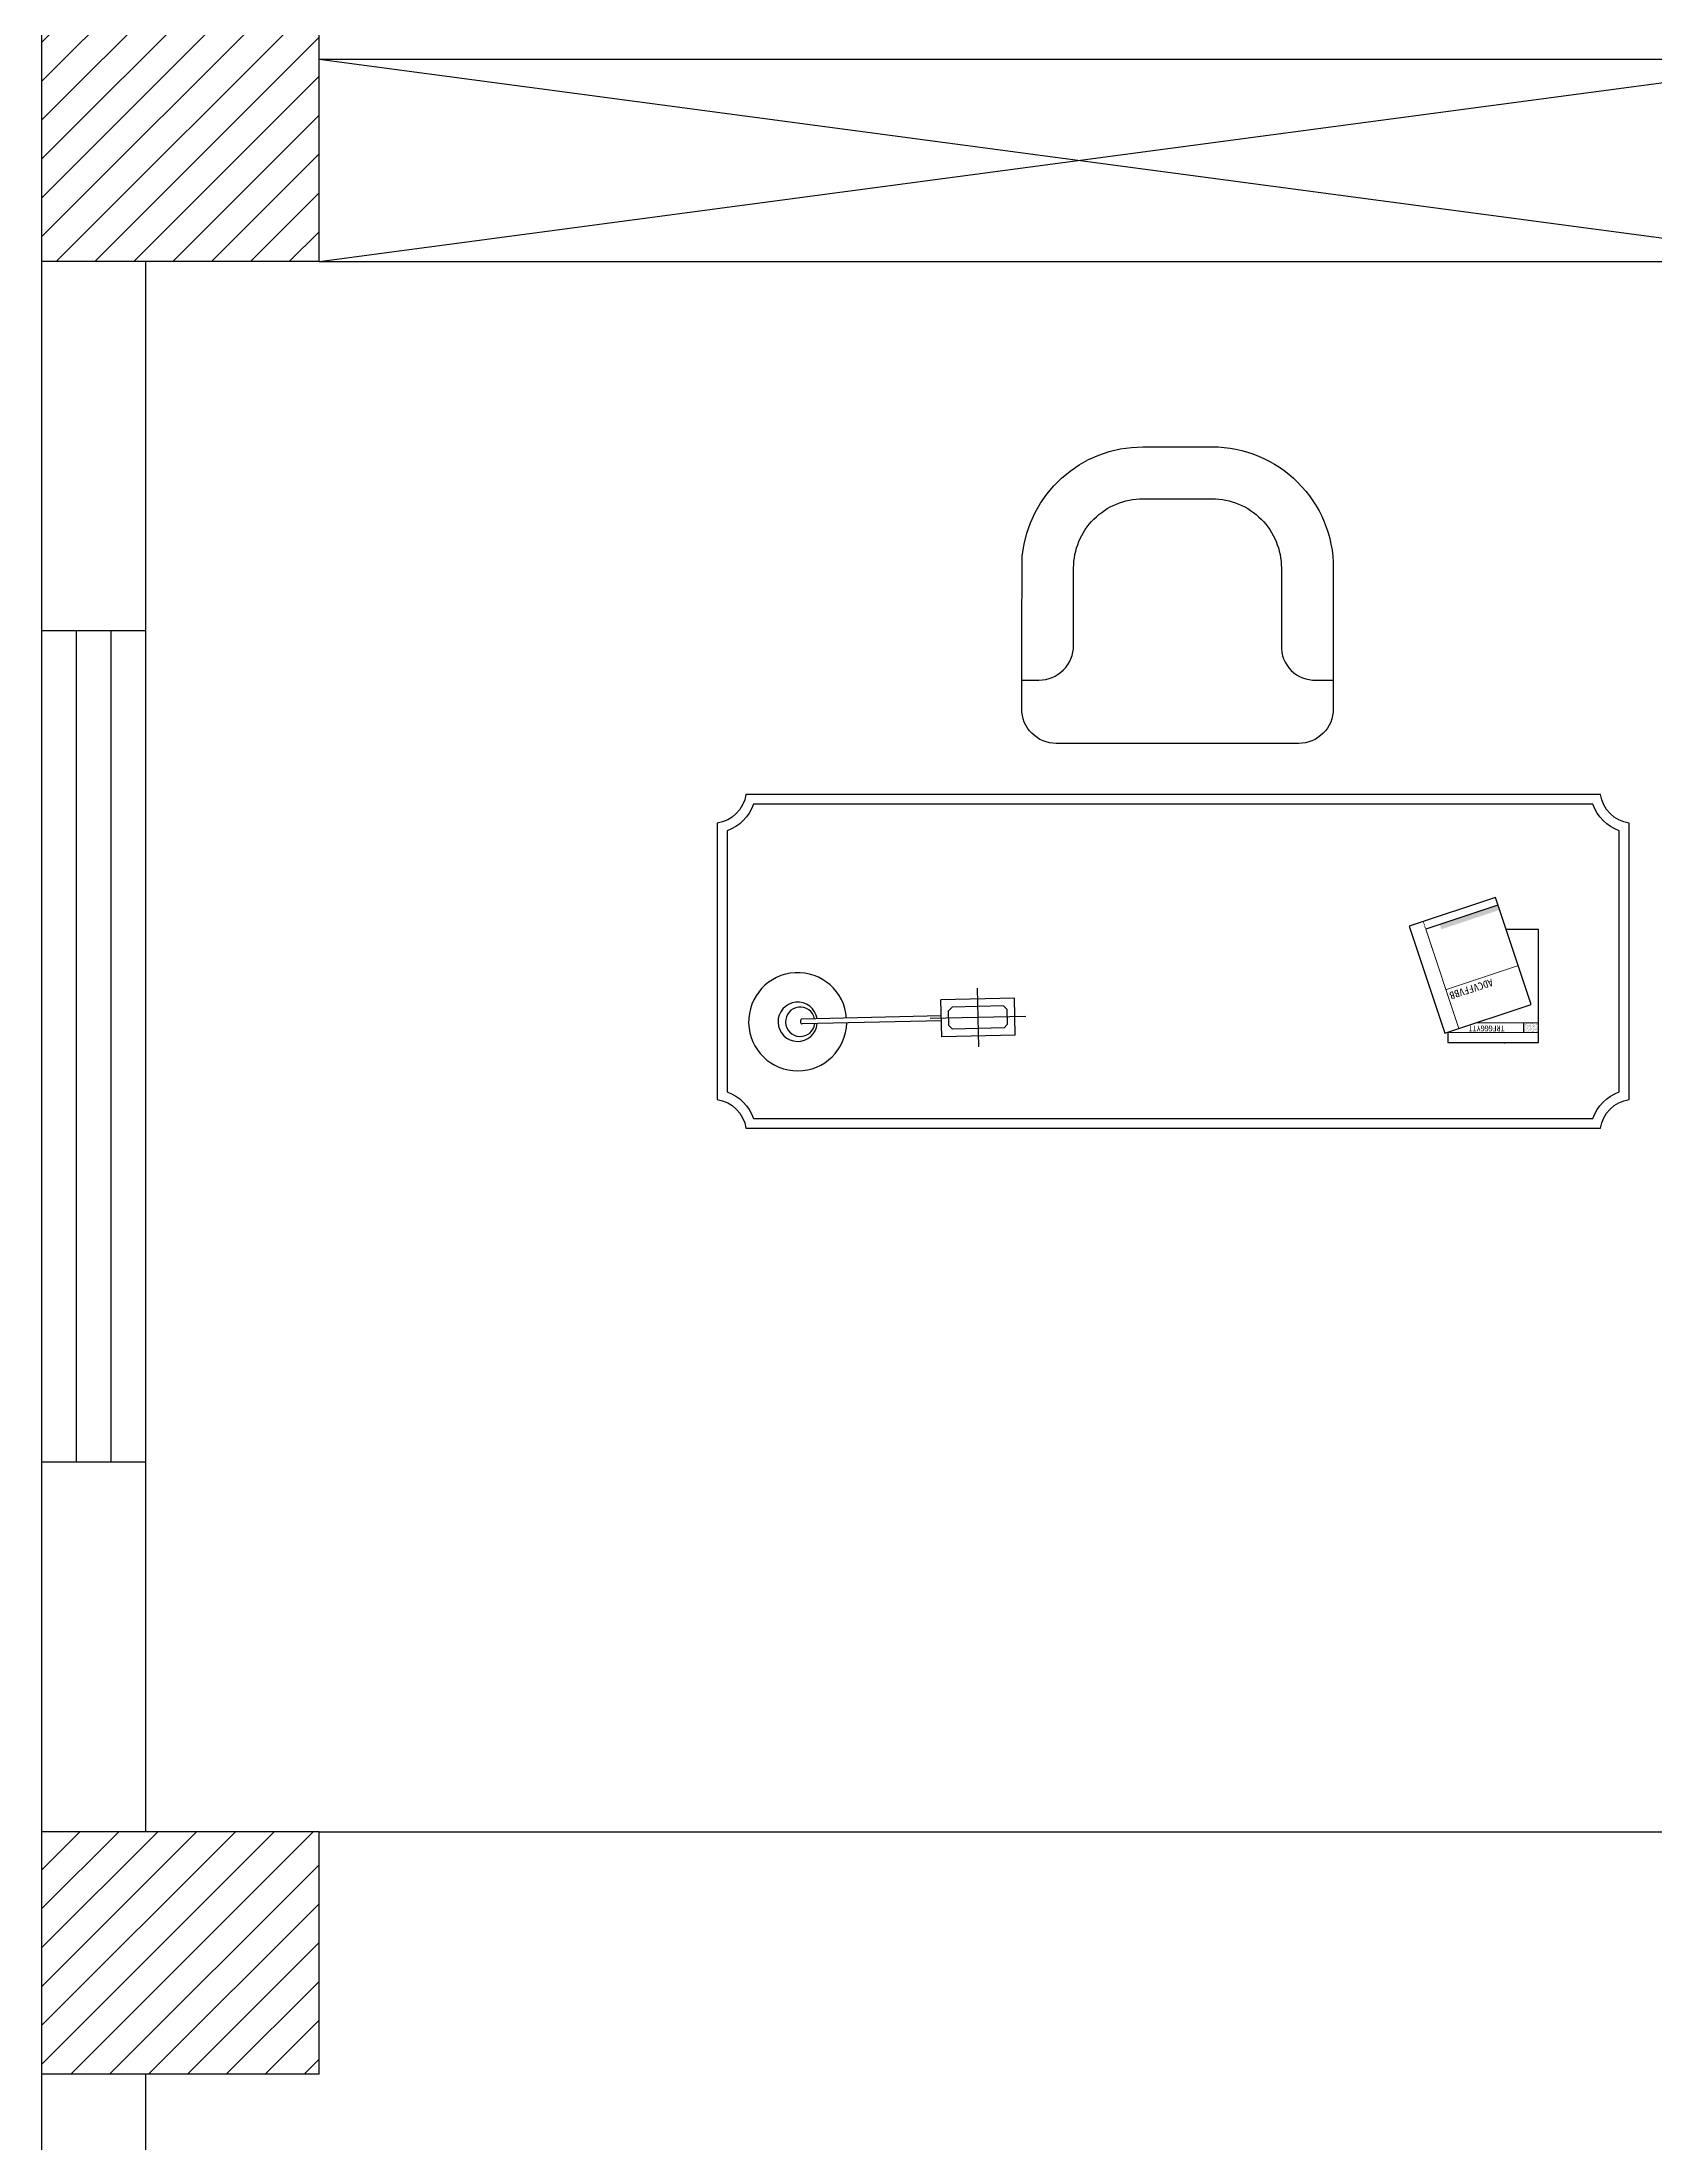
# Model space of a CAD drawing. Header units: millimetres. Extents: x 71641 to 191108, y -23091 to 29972.
# Drawn here: x 119218 to 122011, y 21547 to 25184 of the extents above; entities that cross this region are included whole.
import ezdxf

# ---------------------------------------------------------------- set-up
doc = ezdxf.new("R2010")
doc.units = ezdxf.units.MM
doc.linetypes.add('DASHDOT2', pattern=[0.5, 0.25, -0.125, 0, -0.125])
doc.layers.add('5', color=5, linetype='Continuous', lineweight=20)
doc.layers.add('F', color=5, linetype='Continuous')
doc.layers.add('NJ', color=3, linetype='Continuous')
doc.styles.get("Standard").update_dxf_attribs({"font": 'SimSun.ttf', "height": 150})

# ---------------------------------------------------------------- blocks, each defined once
blk = doc.blocks.new('hehe')
at = {"linetype": 'ByBlock'}
h = blk.add_hatch(dxfattribs=at)
h.set_pattern_fill('AR-SAND', color=6, scale=0.085, angle=405, style=0)
h.set_pattern_definition([(97.5, (16363.9443, -9472.6353), (3.03774146, 2.84540466), [0, -3.28168, 0, -3.6703, 0, -3.508375]), (127.5, (16363.944, -9472.6353), (1.6065929, 7.01022924), [0, -1.77038, 0, -2.95783, 0, -1.133475]), (167.5, (16365.822, -9474.513), (-4.74554852, 4.76282465), [0, -1.0795, 0, -3.8862, 0, -5.07365]), (177.5, (16365.822, -9474.513), (-3.24938943, 5.92918164), [0, -0.53975, 0, -2.54762, 0, -2.91465])])
h.paths.add_polyline_path([(103151.9, 7640.7), (103151.9, 7615.2), (103134.9, 7615.2), (103134.9, 7640.7)])
at = {"color": 6}
for p, q in [((103168.9, 7640.7), (102973.4, 7640.7)), ((102973.4, 7640.7), (102973.4, 7584.6)), ((103168.9, 7483.5), (103168.9, 7640.7)), ((103103.1, 7627.8), (102917.7, 7566)), ((103152.8, 7478.6), (103103.1, 7627.8)), ((102917.7, 7566), (102967.3, 7416.8)), ((102931.3, 7570.6), (102973, 7445.6)), ((102967.3, 7416.8), (103152.8, 7478.6)), ((103151.2, 7483.5), (103168.9, 7483.5))]:
    blk.add_line(p, q, dxfattribs=at)
at = {"color": 6, "linetype": 'ByBlock'}
for p, q in [((103151.9, 7615.2), (103134.9, 7615.2)), ((103168.9, 7582), (103170.8, 7581.9))]:
    blk.add_line(p, q, dxfattribs=at)
at = {"color": 5}
for p, q in [((103156.2, 6734.2), (103092.4, 6732.8)), ((103092.4, 6732.8), (103095.3, 6605.3)), ((103123.9, 6752.6), (103127.5, 6586.9)), ((103156.2, 6734.2), (103159, 6606.7)), ((103111.8, 6720.4), (103105.6, 6713.9)), ((103105.6, 6713.9), (103107.6, 6624.7)), ((103137.3, 6721), (103111.8, 6720.4)), ((103143.8, 6714.8), (103137.3, 6721)), ((103143.8, 6714.8), (103145.8, 6625.6)), ((103176.7, 6670.9), (103074.7, 6668.6)), ((103114.1, 6618.5), (103107.6, 6624.7)), ((103145.8, 6625.6), (103139.6, 6619)), ((103159, 6606.7), (103095.3, 6605.3)), ((103139.6, 6619), (103114.1, 6618.5)), ((103123.1, 6605.9), (103128.4, 6364.6)), ((103131.6, 6606.1), (103136.9, 6364.8))]:
    blk.add_line(p, q, dxfattribs=at)
at = {"color": 4}
for points in [[(103267.8, 6217.8, -0.331567), (103317.5, 6267.5), (103317.5, 7748.1, -0.331567), (103267.8, 7797.8), (102789.1, 7797.8, -0.331567), (102739.5, 7748.1), (102739.5, 6267.5, -0.331567), (102789.1, 6217.8)], [(103254.6, 6234.8, -0.224813), (103300.5, 6280.7), (103300.5, 7735, -0.224813), (103254.6, 7780.8), (102802.3, 7780.8, -0.224813), (102756.5, 7735), (102756.5, 6280.7, -0.224813), (102802.3, 6234.8)]]:
    blk.add_lwpolyline(points, format="xyb", close=True, dxfattribs=at)
at = {"color": 4, "linetype": 'ByBlock'}
blk.add_arc((103133.2, 6357.2), 85, 94.3984, 88.6664, dxfattribs=at)
at = {"color": 5}
blk.add_arc((103133.2, 6357.2), 34, 99.1026, 84.7401, dxfattribs=at)
at = {"color": 6}
blk.add_arc((103133.1, 6361.6), 25.5, 101.737, 82.5467, dxfattribs=at)
at = {"color": 2}
blk.add_ellipse((103132.7, 6364.7), major_axis=(4.25, 0.09), ratio=0.668942, start_param=3.141593, end_param=6.283185, dxfattribs=at)
at = {"color": 5}
blk.add_solid([(102939.3, 7573.3), (102931.3, 7570.6), (102973, 7472.5), (102964.9, 7469.8)], dxfattribs=at)
at = {"layer": '5', "color": 6, "linetype": 'ByBlock'}
for p, q in [((103134.9, 7532.4), (103134.9, 7640.7)), ((103151.9, 7483.5), (103151.9, 7640.7)), ((103035.8, 7606.1), (103077.5, 7481.2)), ((102973, 7445.6), (103144.8, 7502.8))]:
    blk.add_line(p, q, dxfattribs=at)
at = {"layer": '5', "color": 1, "linetype": 'DASHDOT2', "ltscale": 5}
blk.add_line((102959.3, 7441), (103009.5, 7457.7), dxfattribs=at)
at = {"layer": 'F'}
blk.add_lwpolyline([(102325.9, 6746.4, -0.384629), (102137.3, 6955.3), (102137.3, 7075.3, -0.414214), (102347.3, 7285.3), (102591.1, 7285.3, -0.414214), (102651.1, 7225.3), (102651.1, 6805.3, -0.414214), (102591.1, 6745.3, -0.00206)], format="xyb", close=True, dxfattribs=at)
blk.add_lwpolyline([(102541.3, 6745.3), (102541.3, 6775.3, 0.414214), (102481.3, 6835.3), (102347.3, 6835.3, -0.414214), (102227.3, 6955.3), (102227.3, 7075.3, -0.414214), (102347.3, 7195.3), (102481.3, 7195.3, 0.438303), (102541.3, 7255.3), (102541.3, 7285.3)], format="xyb", dxfattribs=at)
at = {"layer": 'NJ'}
blk.add_lwpolyline([(102325.9, 6746.4, -0.384629), (102137.3, 6955.3), (102137.3, 7075.3, -0.414214), (102347.3, 7285.3), (102591.1, 7285.3, -0.414214), (102651.1, 7225.3), (102651.1, 6805.3, -0.414214), (102591.1, 6745.3, -0.00206)], format="xyb", close=True, dxfattribs=at)
at = {"color": 2, "attachment_point": 3}
for s, insert, char_height, width, rotation in [('TRFGGGYTT', (103149.9, 7519.8), 10.2, 3.175, 270), ('ADCVFFVBB', (103094.5, 7489.1), 12.75, 87.326, 288)]:
    blk.add_mtext(s, dxfattribs=dict(at, insert=insert, char_height=char_height, width=width, rotation=rotation))

msp = doc.modelspace()

# ---------------------------------------------------------------- hatches: boundary and pattern name
h = msp.add_hatch()
h.set_pattern_fill('ANSI31', color=8, scale=15, style=0)
h.set_pattern_definition([(45, (28411.69, 46047.5), (-33.67596, 33.67596), [])])
h.paths.add_polyline_path([(119697.7, 25334.3), (119217.7, 25334.3), (119217.7, 24804.3), (119697.7, 24804.3)])
h.paths.add_polyline_path([(119217.7, 21664.3), (119697.7, 21664.3), (119697.7, 22084.3), (119217.7, 22084.3)])
h.paths.add_polyline_path([(129087.7, 21724.3), (129087.7, 22074.3), (128587.7, 22074.3), (128587.7, 21724.3)])
h.paths.add_polyline_path([(129087.7, 24794.3), (129087.7, 25334.3), (128647.7, 25334.3), (128647.7, 24794.3)])

# ---------------------------------------------------------------- linework, layer by layer
for p, q in [((119217.7, 18694.3), (119217.7, 25334.3)), ((119697.7, 24804.3), (119697.7, 25334.3)), ((122327.7, 25154.3), (119697.7, 25154.3)), ((119697.7, 24804.3), (119217.7, 24804.3)), ((119397.7, 22084.3), (119397.7, 24804.3)), ((119397.7, 24164.3), (119217.7, 24164.3)), ((119397.7, 22724.3), (119217.7, 22724.3)), ((119697.7, 22084.3), (119217.7, 22084.3)), ((119697.7, 21664.3), (119697.7, 22084.3)), ((119697.7, 21664.3), (119217.7, 21664.3)), ((119397.7, 19074.3), (119397.7, 21664.3))]:
    msp.add_line(p, q)
at = {"color": 8}
for p, q in [((122327.7, 24804.3), (119697.7, 25154.3)), ((119697.7, 24804.3), (122327.7, 25154.3))]:
    msp.add_line(p, q, dxfattribs=at)
at = {"color": 3}
for p, q in [((119697.7, 24804.3), (122327.7, 24804.3)), ((119277.7, 22724.3), (119277.7, 24164.3)), ((119337.7, 22724.3), (119337.7, 24164.3))]:
    msp.add_line(p, q, dxfattribs=at)
at = {"color": 1}
msp.add_line((119697.7, 22084.3), (122657.7, 22084.3), dxfattribs=at)

# ---------------------------------------------------------------- block references
at = {"color": 8, "rotation": 270}
msp.add_blockref('hehe', (114169.9, 126620.4), dxfattribs=at)

doc.saveas('drawing.dxf')
